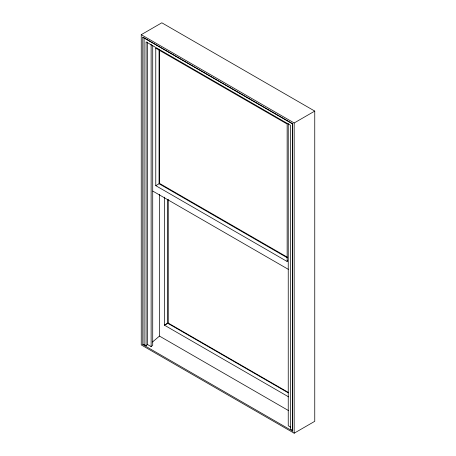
<?xml version="1.0" encoding="UTF-8"?>
<svg xmlns="http://www.w3.org/2000/svg" width="456" height="456" viewBox="0 0 456 456"><rect width="100%" height="100%" fill="white"/><g stroke="black" fill="none" stroke-linecap="round" stroke-linejoin="round"><path stroke-width="0.68" d="M157.747 48.724L155.775 48.193L155.775 185.66L287.143 261.505L287.497 260.188M142.785 344.605L292.632 431.119L292.632 123.69L142.785 37.175L142.785 344.605L144.102 344.593L146.074 345.728L147.505 344.519L147.505 42.203M152.446 342.034L159.486 336.089L159.486 194.393M147.505 344.519L151.124 346.611L152.714 345.266L152.714 45.509M292.632 431.119L292.632 123.69M141.246 34.684L161.829 22.8L314.754 111.093L314.754 421.315L294.171 433.2L141.246 344.907L141.246 34.684L294.171 122.977L314.754 111.093M155.775 185.66L159.611 183.449L287.337 257.19M164.365 197.152L164.365 325.145L168.196 323.047L288.705 392.627M142.785 37.175L292.404 123.85M155.775 48.193L287.143 124.038L287.143 261.505M287.405 257.862L159.064 183.762L159.064 49.784M152.783 191.081L288.295 269.319M288.283 392.872L167.768 323.293L164.365 325.145L288.602 396.874M159.486 336.089L288.562 410.611M290.654 427.169L288.243 425.773L288.243 123.456M292.404 430.207L290.426 429.073L290.426 125.212L146.074 41.872L146.074 345.728M294.171 122.977L294.171 433.2M168.196 199.255L168.196 323.047M167.722 199.523L167.722 323.321M159.611 50.177L159.611 183.449M151.124 44.289L151.124 346.611M144.102 38.23L144.102 344.593"/></g></svg>
